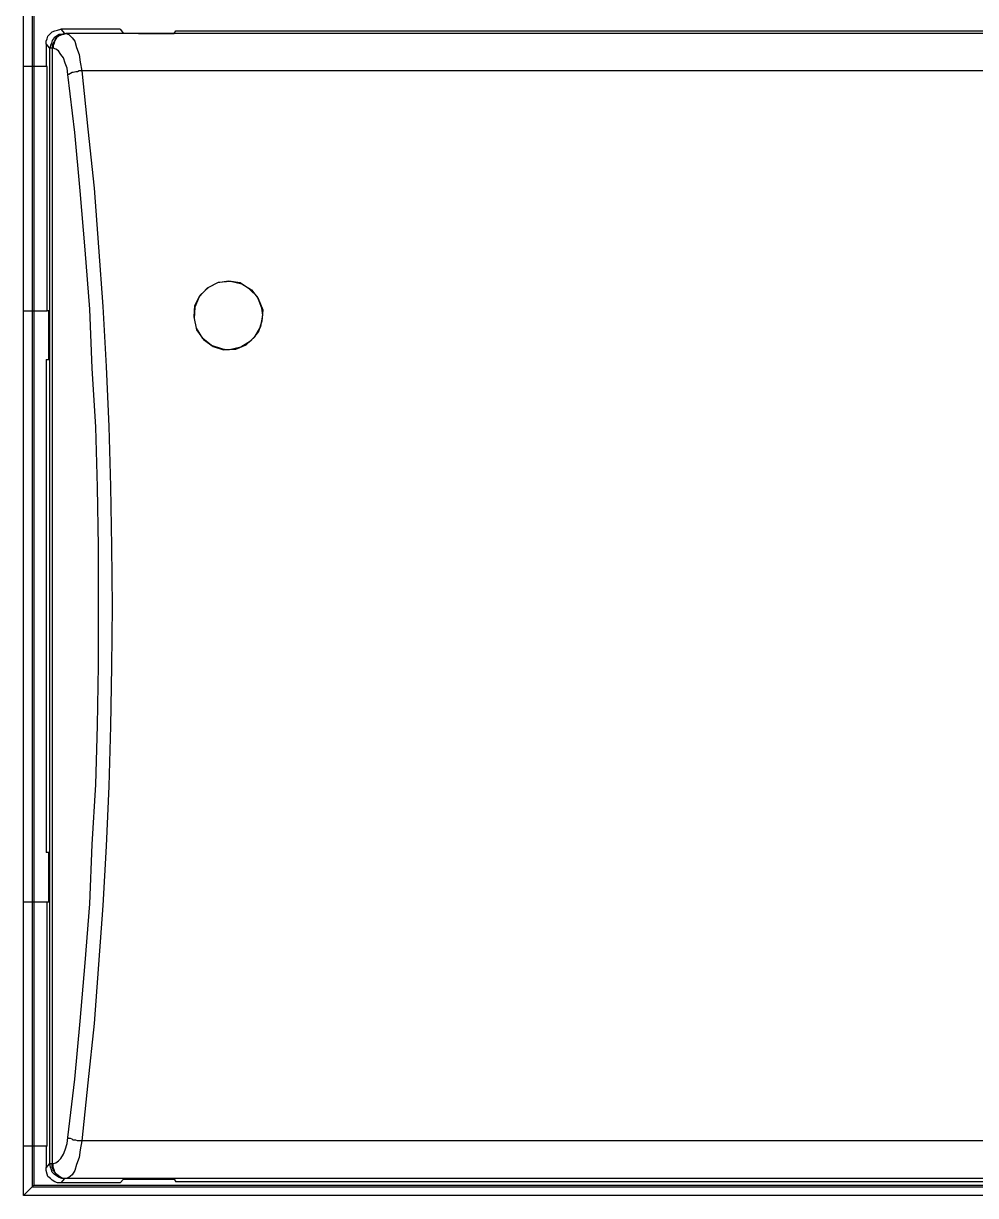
# Model space of a CAD drawing. Header units: centimetres. Extents: x -8.4 to 8.2, y -7.7 to 8.
# Drawn here: x -6.029 to -4.096, y -1.69 to 0.69 of the extents above; entities that cross this region are included whole.
import ezdxf

# ---------------------------------------------------------------- set-up
doc = ezdxf.new("R2010")
doc.units = ezdxf.units.CM
doc.header["$MEASUREMENT"] = 0
doc.layers.add('Layer 1', color=7, linetype='Continuous')

msp = doc.modelspace()

# ---------------------------------------------------------------- linework, layer by layer
at = {"layer": 'Layer 1', "lineweight": 25}
for points in [[(-6.02898, -1.68981), (-6.02898, -1.68981), (-6.02898, 5.45394), (-6.02898, 5.45394)], [(-6.01134, 5.4363), (-6.01134, 5.4363), (-6.01134, -1.67217), (-6.01134, -1.67217)], [(-6.00781, 5.43277), (-6.00781, 5.43277), (-6.00781, -1.66864), (-6.00781, -1.66864)], [(-2.16253, -1.68981), (-2.16253, -1.68981), (-6.02898, -1.68981), (-6.02898, -1.68981)], [(-6.00781, -1.66864), (-6.00781, -1.66864), (-6.01134, -1.67217), (-6.01134, -1.67217)], [(-6.01134, -1.67217), (-6.01134, -1.67217), (-2.1837, -1.67217), (-2.1837, -1.67217)], [(-6.00781, -1.66864), (-6.00781, -1.66864), (-2.18723, -1.66864), (-2.18723, -1.66864)]]:
    msp.add_open_spline(points, degree=3, dxfattribs=at)
at = {"layer": 'Layer 1', "color": 250, "lineweight": 25}
for points, knots in [([(-5.98276, 0.64871), (-5.98276, 0.64871), (-5.98276, 0.654), (-5.98276, 0.654), (-5.98276, 0.654), (-5.98276, 0.654), (-5.981, 0.6593), (-5.981, 0.6593), (-5.981, 0.6593), (-5.981, 0.6593), (-5.97923, 0.66459), (-5.97923, 0.66459), (-5.97923, 0.66459), (-5.97923, 0.66459), (-5.97394, 0.66989), (-5.97394, 0.66989), (-5.97394, 0.66989), (-5.97394, 0.66989), (-5.97041, 0.67342), (-5.97041, 0.67342), (-5.97041, 0.67342), (-5.97041, 0.67342), (-5.96511, 0.67518), (-5.96511, 0.67518), (-5.96511, 0.67518), (-5.96511, 0.67518), (-5.95982, 0.67695), (-5.95982, 0.67695), (-5.95982, 0.67695), (-5.95982, 0.67695), (-5.95275, 0.67871), (-5.95275, 0.67871)], [0, 0, 0, 0, 0.1111111, 0.1111111, 0.1111111, 0.1111111, 0.2222222, 0.2222222, 0.2222222, 0.2222222, 0.3333333, 0.3333333, 0.3333333, 0.3333333, 0.4444444, 0.4444444, 0.4444444, 0.4444444, 0.5555556, 0.5555556, 0.5555556, 0.5555556, 0.6666667, 0.6666667, 0.6666667, 0.6666667, 0.7777778, 0.7777778, 0.7777778, 0.7777778, 1, 1, 1, 1]), ([(-5.94569, 0.66989), (-5.94569, 0.66989), (-5.95099, 0.66812), (-5.95099, 0.66812), (-5.95099, 0.66812), (-5.95099, 0.66812), (-5.95628, 0.66812), (-5.95628, 0.66812), (-5.95628, 0.66812), (-5.95628, 0.66812), (-5.96158, 0.66459), (-5.96158, 0.66459), (-5.96158, 0.66459), (-5.96158, 0.66459), (-5.96688, 0.66106), (-5.96688, 0.66106), (-5.96688, 0.66106), (-5.96688, 0.66106), (-5.97041, 0.65577), (-5.97041, 0.65577), (-5.97041, 0.65577), (-5.97041, 0.65577), (-5.97217, 0.65047), (-5.97217, 0.65047), (-5.97217, 0.65047), (-5.97217, 0.65047), (-5.97394, 0.64517), (-5.97394, 0.64517), (-5.97394, 0.64517), (-5.97394, 0.64517), (-5.9757, 0.63988), (-5.9757, 0.63988)], [0, 0, 0, 0, 0.1111111, 0.1111111, 0.1111111, 0.1111111, 0.2222222, 0.2222222, 0.2222222, 0.2222222, 0.3333333, 0.3333333, 0.3333333, 0.3333333, 0.4444444, 0.4444444, 0.4444444, 0.4444444, 0.5555556, 0.5555556, 0.5555556, 0.5555556, 0.6666667, 0.6666667, 0.6666667, 0.6666667, 0.7777778, 0.7777778, 0.7777778, 0.7777778, 1, 1, 1, 1]), ([(-5.94393, 0.66989), (-5.94393, 0.66989), (-5.94922, 0.66812), (-5.94922, 0.66812), (-5.94922, 0.66812), (-5.94922, 0.66812), (-5.95452, 0.66636), (-5.95452, 0.66636), (-5.95452, 0.66636), (-5.95452, 0.66636), (-5.95805, 0.66459), (-5.95805, 0.66459), (-5.95805, 0.66459), (-5.95805, 0.66459), (-5.96335, 0.66106), (-5.96335, 0.66106), (-5.96335, 0.66106), (-5.96335, 0.66106), (-5.96511, 0.65577), (-5.96511, 0.65577), (-5.96511, 0.65577), (-5.96511, 0.65577), (-5.96864, 0.65047), (-5.96864, 0.65047), (-5.96864, 0.65047), (-5.96864, 0.65047), (-5.97041, 0.64517), (-5.97041, 0.64517), (-5.97041, 0.64517), (-5.97041, 0.64517), (-5.97041, 0.63988), (-5.97041, 0.63988)], [0, 0, 0, 0, 0.1111111, 0.1111111, 0.1111111, 0.1111111, 0.2222222, 0.2222222, 0.2222222, 0.2222222, 0.3333333, 0.3333333, 0.3333333, 0.3333333, 0.4444444, 0.4444444, 0.4444444, 0.4444444, 0.5555556, 0.5555556, 0.5555556, 0.5555556, 0.6666667, 0.6666667, 0.6666667, 0.6666667, 0.7777778, 0.7777778, 0.7777778, 0.7777778, 1, 1, 1, 1]), ([(-5.94216, 0.66989), (-5.94216, 0.66989), (-5.94746, 0.66812), (-5.94746, 0.66812), (-5.94746, 0.66812), (-5.94746, 0.66812), (-5.95275, 0.66636), (-5.95275, 0.66636), (-5.95275, 0.66636), (-5.95275, 0.66636), (-5.95805, 0.66459), (-5.95805, 0.66459), (-5.95805, 0.66459), (-5.95805, 0.66459), (-5.96158, 0.66106), (-5.96158, 0.66106), (-5.96158, 0.66106), (-5.96158, 0.66106), (-5.96511, 0.65577), (-5.96511, 0.65577), (-5.96511, 0.65577), (-5.96511, 0.65577), (-5.96688, 0.65047), (-5.96688, 0.65047), (-5.96688, 0.65047), (-5.96688, 0.65047), (-5.96864, 0.64517), (-5.96864, 0.64517), (-5.96864, 0.64517), (-5.96864, 0.64517), (-5.96864, 0.63988), (-5.96864, 0.63988)], [0, 0, 0, 0, 0.1111111, 0.1111111, 0.1111111, 0.1111111, 0.2222222, 0.2222222, 0.2222222, 0.2222222, 0.3333333, 0.3333333, 0.3333333, 0.3333333, 0.4444444, 0.4444444, 0.4444444, 0.4444444, 0.5555556, 0.5555556, 0.5555556, 0.5555556, 0.6666667, 0.6666667, 0.6666667, 0.6666667, 0.7777778, 0.7777778, 0.7777778, 0.7777778, 1, 1, 1, 1]), ([(-5.94569, 0.66989), (-5.94569, 0.66989), (-5.94569, 0.66989), (-5.94569, 0.66989), (-5.94569, 0.66989), (-5.94569, 0.66989), (-5.94393, 0.66989), (-5.94393, 0.66989)], [0, 0, 0, 0, 0.3333333, 0.3333333, 0.3333333, 0.3333333, 1, 1, 1, 1]), ([(-5.94216, 0.66989), (-5.94216, 0.66989), (-5.93687, 0.66812), (-5.93687, 0.66812), (-5.93687, 0.66812), (-5.93687, 0.66812), (-5.9298, 0.66106), (-5.9298, 0.66106), (-5.9298, 0.66106), (-5.9298, 0.66106), (-5.92451, 0.654), (-5.92451, 0.654), (-5.92451, 0.654), (-5.92451, 0.654), (-5.92098, 0.64165), (-5.92098, 0.64165), (-5.92098, 0.64165), (-5.92098, 0.64165), (-5.91568, 0.62752), (-5.91568, 0.62752), (-5.91568, 0.62752), (-5.91568, 0.62752), (-5.91392, 0.61163), (-5.91392, 0.61163), (-5.91392, 0.61163), (-5.91392, 0.61163), (-5.91039, 0.59399), (-5.91039, 0.59399)], [0, 0, 0, 0, 0.125, 0.125, 0.125, 0.125, 0.25, 0.25, 0.25, 0.25, 0.375, 0.375, 0.375, 0.375, 0.5, 0.5, 0.5, 0.5, 0.625, 0.625, 0.625, 0.625, 0.75, 0.75, 0.75, 0.75, 1, 1, 1, 1]), ([(-5.79565, 0.66989), (-5.79565, 0.66989), (-5.80271, 0.66989), (-5.80271, 0.66989), (-5.80271, 0.66989), (-5.80271, 0.66989), (-5.80801, 0.66989), (-5.80801, 0.66989), (-5.80801, 0.66989), (-5.80801, 0.66989), (-5.8133, 0.66989), (-5.8133, 0.66989), (-5.8133, 0.66989), (-5.8133, 0.66989), (-5.81683, 0.66989), (-5.81683, 0.66989), (-5.81683, 0.66989), (-5.81683, 0.66989), (-5.82036, 0.66989), (-5.82036, 0.66989), (-5.82036, 0.66989), (-5.82036, 0.66989), (-5.82389, 0.66989), (-5.82389, 0.66989), (-5.82389, 0.66989), (-5.82389, 0.66989), (-5.82566, 0.66989), (-5.82566, 0.66989)], [0, 0, 0, 0, 0.125, 0.125, 0.125, 0.125, 0.25, 0.25, 0.25, 0.25, 0.375, 0.375, 0.375, 0.375, 0.5, 0.5, 0.5, 0.5, 0.625, 0.625, 0.625, 0.625, 0.75, 0.75, 0.75, 0.75, 1, 1, 1, 1]), ([(-5.97041, 0.63988), (-5.97041, 0.63988), (-5.97217, 0.63988), (-5.97217, 0.63988), (-5.97217, 0.63988), (-5.97217, 0.63988), (-5.97394, 0.63988), (-5.97394, 0.63988), (-5.97394, 0.63988), (-5.97394, 0.63988), (-5.9757, 0.63988), (-5.9757, 0.63988)], [0, 0, 0, 0, 0.25, 0.25, 0.25, 0.25, 0.5, 0.5, 0.5, 0.5, 1, 1, 1, 1]), ([(-5.93863, 0.58692), (-5.93863, 0.58692), (-5.9404, 0.59928), (-5.9404, 0.59928), (-5.9404, 0.59928), (-5.9404, 0.59928), (-5.94393, 0.60987), (-5.94393, 0.60987), (-5.94393, 0.60987), (-5.94393, 0.60987), (-5.94746, 0.62046), (-5.94746, 0.62046), (-5.94746, 0.62046), (-5.94746, 0.62046), (-5.95275, 0.62752), (-5.95275, 0.62752), (-5.95275, 0.62752), (-5.95275, 0.62752), (-5.95805, 0.63458), (-5.95805, 0.63458), (-5.95805, 0.63458), (-5.95805, 0.63458), (-5.96335, 0.63811), (-5.96335, 0.63811), (-5.96335, 0.63811), (-5.96335, 0.63811), (-5.96864, 0.63988), (-5.96864, 0.63988)], [0, 0, 0, 0, 0.125, 0.125, 0.125, 0.125, 0.25, 0.25, 0.25, 0.25, 0.375, 0.375, 0.375, 0.375, 0.5, 0.5, 0.5, 0.5, 0.625, 0.625, 0.625, 0.625, 0.75, 0.75, 0.75, 0.75, 1, 1, 1, 1]), ([(-5.91039, 0.59399), (-5.91039, 0.59399), (-5.91568, 0.59399), (-5.91568, 0.59399), (-5.91568, 0.59399), (-5.91568, 0.59399), (-5.91922, 0.59222), (-5.91922, 0.59222), (-5.91922, 0.59222), (-5.91922, 0.59222), (-5.92274, 0.59222), (-5.92274, 0.59222), (-5.92274, 0.59222), (-5.92274, 0.59222), (-5.92804, 0.59045), (-5.92804, 0.59045), (-5.92804, 0.59045), (-5.92804, 0.59045), (-5.9298, 0.59045), (-5.9298, 0.59045), (-5.9298, 0.59045), (-5.9298, 0.59045), (-5.93334, 0.58869), (-5.93334, 0.58869), (-5.93334, 0.58869), (-5.93334, 0.58869), (-5.93687, 0.58692), (-5.93687, 0.58692), (-5.93687, 0.58692), (-5.93687, 0.58692), (-5.93863, 0.58692), (-5.93863, 0.58692)], [0, 0, 0, 0, 0.1111111, 0.1111111, 0.1111111, 0.1111111, 0.2222222, 0.2222222, 0.2222222, 0.2222222, 0.3333333, 0.3333333, 0.3333333, 0.3333333, 0.4444444, 0.4444444, 0.4444444, 0.4444444, 0.5555556, 0.5555556, 0.5555556, 0.5555556, 0.6666667, 0.6666667, 0.6666667, 0.6666667, 0.7777778, 0.7777778, 0.7777778, 0.7777778, 1, 1, 1, 1]), ([(-5.93863, -1.57195), (-5.93863, -1.57195), (-5.92451, -1.45368), (-5.92451, -1.45368), (-5.92451, -1.45368), (-5.92451, -1.45368), (-5.91392, -1.33541), (-5.91392, -1.33541), (-5.91392, -1.33541), (-5.91392, -1.33541), (-5.90333, -1.21713), (-5.90333, -1.21713), (-5.90333, -1.21713), (-5.90333, -1.21713), (-5.8945, -1.0971), (-5.8945, -1.0971), (-5.8945, -1.0971), (-5.8945, -1.0971), (-5.8892, -0.97707), (-5.8892, -0.97707), (-5.8892, -0.97707), (-5.8892, -0.97707), (-5.88214, -0.85526), (-5.88214, -0.85526), (-5.88214, -0.85526), (-5.88214, -0.85526), (-5.87862, -0.73523), (-5.87862, -0.73523), (-5.87862, -0.73523), (-5.87862, -0.73523), (-5.87685, -0.61343), (-5.87685, -0.61343), (-5.87685, -0.61343), (-5.87685, -0.61343), (-5.87685, -0.4934), (-5.87685, -0.4934), (-5.87685, -0.4934), (-5.87685, -0.4934), (-5.87685, -0.37159), (-5.87685, -0.37159), (-5.87685, -0.37159), (-5.87685, -0.37159), (-5.87862, -0.25156), (-5.87862, -0.25156), (-5.87862, -0.25156), (-5.87862, -0.25156), (-5.88214, -0.12976), (-5.88214, -0.12976), (-5.88214, -0.12976), (-5.88214, -0.12976), (-5.8892, -0.00972), (-5.8892, -0.00972), (-5.8892, -0.00972), (-5.8892, -0.00972), (-5.8945, 0.11031), (-5.8945, 0.11031), (-5.8945, 0.11031), (-5.8945, 0.11031), (-5.90333, 0.23035), (-5.90333, 0.23035), (-5.90333, 0.23035), (-5.90333, 0.23035), (-5.91392, 0.35038), (-5.91392, 0.35038), (-5.91392, 0.35038), (-5.91392, 0.35038), (-5.92451, 0.46865), (-5.92451, 0.46865), (-5.92451, 0.46865), (-5.92451, 0.46865), (-5.93863, 0.58692), (-5.93863, 0.58692)], [0, 0, 0, 0, 0.0526316, 0.0526316, 0.0526316, 0.0526316, 0.1052632, 0.1052632, 0.1052632, 0.1052632, 0.1578947, 0.1578947, 0.1578947, 0.1578947, 0.2105263, 0.2105263, 0.2105263, 0.2105263, 0.2631579, 0.2631579, 0.2631579, 0.2631579, 0.3157895, 0.3157895, 0.3157895, 0.3157895, 0.3684211, 0.3684211, 0.3684211, 0.3684211, 0.4210526, 0.4210526, 0.4210526, 0.4210526, 0.4736842, 0.4736842, 0.4736842, 0.4736842, 0.5263158, 0.5263158, 0.5263158, 0.5263158, 0.5789474, 0.5789474, 0.5789474, 0.5789474, 0.6315789, 0.6315789, 0.6315789, 0.6315789, 0.6842105, 0.6842105, 0.6842105, 0.6842105, 0.7368421, 0.7368421, 0.7368421, 0.7368421, 0.7894737, 0.7894737, 0.7894737, 0.7894737, 0.8421053, 0.8421053, 0.8421053, 0.8421053, 0.8947368, 0.8947368, 0.8947368, 0.8947368, 1, 1, 1, 1]), ([(-5.91039, 0.59399), (-5.91039, 0.59399), (-5.89803, 0.47571), (-5.89803, 0.47571), (-5.89803, 0.47571), (-5.89803, 0.47571), (-5.88568, 0.35568), (-5.88568, 0.35568), (-5.88568, 0.35568), (-5.88568, 0.35568), (-5.87685, 0.23565), (-5.87685, 0.23565), (-5.87685, 0.23565), (-5.87685, 0.23565), (-5.86802, 0.11561), (-5.86802, 0.11561), (-5.86802, 0.11561), (-5.86802, 0.11561), (-5.86096, -0.00619), (-5.86096, -0.00619), (-5.86096, -0.00619), (-5.86096, -0.00619), (-5.85567, -0.12799), (-5.85567, -0.12799), (-5.85567, -0.12799), (-5.85567, -0.12799), (-5.85214, -0.24979), (-5.85214, -0.24979), (-5.85214, -0.24979), (-5.85214, -0.24979), (-5.85037, -0.37159), (-5.85037, -0.37159), (-5.85037, -0.37159), (-5.85037, -0.37159), (-5.84861, -0.4934), (-5.84861, -0.4934), (-5.84861, -0.4934), (-5.84861, -0.4934), (-5.85037, -0.61519), (-5.85037, -0.61519), (-5.85037, -0.61519), (-5.85037, -0.61519), (-5.85214, -0.73699), (-5.85214, -0.73699), (-5.85214, -0.73699), (-5.85214, -0.73699), (-5.85567, -0.8588), (-5.85567, -0.8588), (-5.85567, -0.8588), (-5.85567, -0.8588), (-5.86096, -0.98059), (-5.86096, -0.98059), (-5.86096, -0.98059), (-5.86096, -0.98059), (-5.86802, -1.10063), (-5.86802, -1.10063), (-5.86802, -1.10063), (-5.86802, -1.10063), (-5.87685, -1.22067), (-5.87685, -1.22067), (-5.87685, -1.22067), (-5.87685, -1.22067), (-5.88568, -1.3407), (-5.88568, -1.3407), (-5.88568, -1.3407), (-5.88568, -1.3407), (-5.89803, -1.46074), (-5.89803, -1.46074), (-5.89803, -1.46074), (-5.89803, -1.46074), (-5.91039, -1.57901), (-5.91039, -1.57901)], [0, 0, 0, 0, 0.0526316, 0.0526316, 0.0526316, 0.0526316, 0.1052632, 0.1052632, 0.1052632, 0.1052632, 0.1578947, 0.1578947, 0.1578947, 0.1578947, 0.2105263, 0.2105263, 0.2105263, 0.2105263, 0.2631579, 0.2631579, 0.2631579, 0.2631579, 0.3157895, 0.3157895, 0.3157895, 0.3157895, 0.3684211, 0.3684211, 0.3684211, 0.3684211, 0.4210526, 0.4210526, 0.4210526, 0.4210526, 0.4736842, 0.4736842, 0.4736842, 0.4736842, 0.5263158, 0.5263158, 0.5263158, 0.5263158, 0.5789474, 0.5789474, 0.5789474, 0.5789474, 0.6315789, 0.6315789, 0.6315789, 0.6315789, 0.6842105, 0.6842105, 0.6842105, 0.6842105, 0.7368421, 0.7368421, 0.7368421, 0.7368421, 0.7894737, 0.7894737, 0.7894737, 0.7894737, 0.8421053, 0.8421053, 0.8421053, 0.8421053, 0.8947368, 0.8947368, 0.8947368, 0.8947368, 1, 1, 1, 1]), ([(-5.6103, 0.02735), (-5.6103, 0.02735), (-5.58735, 0.03264), (-5.58735, 0.03264), (-5.58735, 0.03264), (-5.58735, 0.03264), (-5.56794, 0.045), (-5.56794, 0.045), (-5.56794, 0.045), (-5.56794, 0.045), (-5.55205, 0.06265), (-5.55205, 0.06265), (-5.55205, 0.06265), (-5.55205, 0.06265), (-5.54499, 0.0856), (-5.54499, 0.0856), (-5.54499, 0.0856), (-5.54499, 0.0856), (-5.54322, 0.10855), (-5.54322, 0.10855), (-5.54322, 0.10855), (-5.54322, 0.10855), (-5.55205, 0.1315), (-5.55205, 0.1315), (-5.55205, 0.1315), (-5.55205, 0.1315), (-5.56617, 0.14915), (-5.56617, 0.14915), (-5.56617, 0.14915), (-5.56617, 0.14915), (-5.58559, 0.1615), (-5.58559, 0.1615), (-5.58559, 0.1615), (-5.58559, 0.1615), (-5.60854, 0.1668), (-5.60854, 0.1668), (-5.60854, 0.1668), (-5.60854, 0.1668), (-5.63325, 0.16504), (-5.63325, 0.16504), (-5.63325, 0.16504), (-5.63325, 0.16504), (-5.65267, 0.15444), (-5.65267, 0.15444), (-5.65267, 0.15444), (-5.65267, 0.15444), (-5.67032, 0.13856), (-5.67032, 0.13856), (-5.67032, 0.13856), (-5.67032, 0.13856), (-5.68091, 0.11738), (-5.68091, 0.11738), (-5.68091, 0.11738), (-5.68091, 0.11738), (-5.68267, 0.09442), (-5.68267, 0.09442), (-5.68267, 0.09442), (-5.68267, 0.09442), (-5.67738, 0.07148), (-5.67738, 0.07148), (-5.67738, 0.07148), (-5.67738, 0.07148), (-5.66502, 0.0503), (-5.66502, 0.0503), (-5.66502, 0.0503), (-5.66502, 0.0503), (-5.64737, 0.03617), (-5.64737, 0.03617), (-5.64737, 0.03617), (-5.64737, 0.03617), (-5.62442, 0.02911), (-5.62442, 0.02911), (-5.62442, 0.02911), (-5.62442, 0.02911), (-5.61736, 0.02735), (-5.61736, 0.02735), (-5.61736, 0.02735), (-5.61736, 0.02735), (-5.6103, 0.02735), (-5.6103, 0.02735)], [0, 0, 0, 0, 0.047619, 0.047619, 0.047619, 0.047619, 0.0952381, 0.0952381, 0.0952381, 0.0952381, 0.1428571, 0.1428571, 0.1428571, 0.1428571, 0.1904762, 0.1904762, 0.1904762, 0.1904762, 0.2380952, 0.2380952, 0.2380952, 0.2380952, 0.2857143, 0.2857143, 0.2857143, 0.2857143, 0.3333333, 0.3333333, 0.3333333, 0.3333333, 0.3809524, 0.3809524, 0.3809524, 0.3809524, 0.4285714, 0.4285714, 0.4285714, 0.4285714, 0.4761905, 0.4761905, 0.4761905, 0.4761905, 0.5238095, 0.5238095, 0.5238095, 0.5238095, 0.5714286, 0.5714286, 0.5714286, 0.5714286, 0.6190476, 0.6190476, 0.6190476, 0.6190476, 0.6666667, 0.6666667, 0.6666667, 0.6666667, 0.7142857, 0.7142857, 0.7142857, 0.7142857, 0.7619048, 0.7619048, 0.7619048, 0.7619048, 0.8095238, 0.8095238, 0.8095238, 0.8095238, 0.8571429, 0.8571429, 0.8571429, 0.8571429, 0.9047619, 0.9047619, 0.9047619, 0.9047619, 1, 1, 1, 1]), ([(-5.54322, 0.09796), (-5.54322, 0.09796), (-5.54676, 0.07501), (-5.54676, 0.07501), (-5.54676, 0.07501), (-5.54676, 0.07501), (-5.55911, 0.05383), (-5.55911, 0.05383), (-5.55911, 0.05383), (-5.55911, 0.05383), (-5.57676, 0.03794), (-5.57676, 0.03794), (-5.57676, 0.03794), (-5.57676, 0.03794), (-5.59794, 0.02911), (-5.59794, 0.02911), (-5.59794, 0.02911), (-5.59794, 0.02911), (-5.62266, 0.02735), (-5.62266, 0.02735), (-5.62266, 0.02735), (-5.62266, 0.02735), (-5.64384, 0.03441), (-5.64384, 0.03441), (-5.64384, 0.03441), (-5.64384, 0.03441), (-5.66326, 0.04853), (-5.66326, 0.04853), (-5.66326, 0.04853), (-5.66326, 0.04853), (-5.67738, 0.06795), (-5.67738, 0.06795), (-5.67738, 0.06795), (-5.67738, 0.06795), (-5.68267, 0.0909), (-5.68267, 0.0909), (-5.68267, 0.0909), (-5.68267, 0.0909), (-5.68091, 0.11384), (-5.68091, 0.11384), (-5.68091, 0.11384), (-5.68091, 0.11384), (-5.67208, 0.13502), (-5.67208, 0.13502), (-5.67208, 0.13502), (-5.67208, 0.13502), (-5.6562, 0.15268), (-5.6562, 0.15268), (-5.6562, 0.15268), (-5.6562, 0.15268), (-5.63501, 0.16327), (-5.63501, 0.16327), (-5.63501, 0.16327), (-5.63501, 0.16327), (-5.61206, 0.1668), (-5.61206, 0.1668), (-5.61206, 0.1668), (-5.61206, 0.1668), (-5.58912, 0.16327), (-5.58912, 0.16327), (-5.58912, 0.16327), (-5.58912, 0.16327), (-5.5697, 0.15091), (-5.5697, 0.15091), (-5.5697, 0.15091), (-5.5697, 0.15091), (-5.55382, 0.13502), (-5.55382, 0.13502), (-5.55382, 0.13502), (-5.55382, 0.13502), (-5.54499, 0.11208), (-5.54499, 0.11208), (-5.54499, 0.11208), (-5.54499, 0.11208), (-5.54322, 0.09796), (-5.54322, 0.09796)], [0, 0, 0, 0, 0.05, 0.05, 0.05, 0.05, 0.1, 0.1, 0.1, 0.1, 0.15, 0.15, 0.15, 0.15, 0.2, 0.2, 0.2, 0.2, 0.25, 0.25, 0.25, 0.25, 0.3, 0.3, 0.3, 0.3, 0.35, 0.35, 0.35, 0.35, 0.4, 0.4, 0.4, 0.4, 0.45, 0.45, 0.45, 0.45, 0.5, 0.5, 0.5, 0.5, 0.55, 0.55, 0.55, 0.55, 0.6, 0.6, 0.6, 0.6, 0.65, 0.65, 0.65, 0.65, 0.7, 0.7, 0.7, 0.7, 0.75, 0.75, 0.75, 0.75, 0.8, 0.8, 0.8, 0.8, 0.85, 0.85, 0.85, 0.85, 0.9, 0.9, 0.9, 0.9, 1, 1, 1, 1]), ([(-5.96864, -1.6249), (-5.96864, -1.6249), (-5.96335, -1.62313), (-5.96335, -1.62313), (-5.96335, -1.62313), (-5.96335, -1.62313), (-5.95805, -1.61961), (-5.95805, -1.61961), (-5.95805, -1.61961), (-5.95805, -1.61961), (-5.95275, -1.61431), (-5.95275, -1.61431), (-5.95275, -1.61431), (-5.95275, -1.61431), (-5.94746, -1.60549), (-5.94746, -1.60549), (-5.94746, -1.60549), (-5.94746, -1.60549), (-5.94393, -1.59666), (-5.94393, -1.59666), (-5.94393, -1.59666), (-5.94393, -1.59666), (-5.9404, -1.5843), (-5.9404, -1.5843), (-5.9404, -1.5843), (-5.9404, -1.5843), (-5.93863, -1.57195), (-5.93863, -1.57195)], [0, 0, 0, 0, 0.125, 0.125, 0.125, 0.125, 0.25, 0.25, 0.25, 0.25, 0.375, 0.375, 0.375, 0.375, 0.5, 0.5, 0.5, 0.5, 0.625, 0.625, 0.625, 0.625, 0.75, 0.75, 0.75, 0.75, 1, 1, 1, 1]), ([(-5.91039, -1.57901), (-5.91039, -1.57901), (-5.91392, -1.59666), (-5.91392, -1.59666), (-5.91392, -1.59666), (-5.91392, -1.59666), (-5.91568, -1.61255), (-5.91568, -1.61255), (-5.91568, -1.61255), (-5.91568, -1.61255), (-5.92098, -1.62667), (-5.92098, -1.62667), (-5.92098, -1.62667), (-5.92098, -1.62667), (-5.92451, -1.63902), (-5.92451, -1.63902), (-5.92451, -1.63902), (-5.92451, -1.63902), (-5.9298, -1.64785), (-5.9298, -1.64785), (-5.9298, -1.64785), (-5.9298, -1.64785), (-5.93687, -1.65315), (-5.93687, -1.65315), (-5.93687, -1.65315), (-5.93687, -1.65315), (-5.94216, -1.65491), (-5.94216, -1.65491)], [0, 0, 0, 0, 0.125, 0.125, 0.125, 0.125, 0.25, 0.25, 0.25, 0.25, 0.375, 0.375, 0.375, 0.375, 0.5, 0.5, 0.5, 0.5, 0.625, 0.625, 0.625, 0.625, 0.75, 0.75, 0.75, 0.75, 1, 1, 1, 1]), ([(-5.91039, -1.57901), (-5.91039, -1.57901), (-5.91568, -1.57901), (-5.91568, -1.57901), (-5.91568, -1.57901), (-5.91568, -1.57901), (-5.91922, -1.57901), (-5.91922, -1.57901), (-5.91922, -1.57901), (-5.91922, -1.57901), (-5.92274, -1.57724), (-5.92274, -1.57724), (-5.92274, -1.57724), (-5.92274, -1.57724), (-5.92804, -1.57724), (-5.92804, -1.57724), (-5.92804, -1.57724), (-5.92804, -1.57724), (-5.9298, -1.57547), (-5.9298, -1.57547), (-5.9298, -1.57547), (-5.9298, -1.57547), (-5.93334, -1.57371), (-5.93334, -1.57371), (-5.93334, -1.57371), (-5.93334, -1.57371), (-5.93687, -1.57371), (-5.93687, -1.57371), (-5.93687, -1.57371), (-5.93687, -1.57371), (-5.93863, -1.57195), (-5.93863, -1.57195)], [0, 0, 0, 0, 0.1111111, 0.1111111, 0.1111111, 0.1111111, 0.2222222, 0.2222222, 0.2222222, 0.2222222, 0.3333333, 0.3333333, 0.3333333, 0.3333333, 0.4444444, 0.4444444, 0.4444444, 0.4444444, 0.5555556, 0.5555556, 0.5555556, 0.5555556, 0.6666667, 0.6666667, 0.6666667, 0.6666667, 0.7777778, 0.7777778, 0.7777778, 0.7777778, 1, 1, 1, 1]), ([(-5.95275, -1.66373), (-5.95275, -1.66373), (-5.95982, -1.66373), (-5.95982, -1.66373), (-5.95982, -1.66373), (-5.95982, -1.66373), (-5.96511, -1.66197), (-5.96511, -1.66197), (-5.96511, -1.66197), (-5.96511, -1.66197), (-5.97041, -1.65844), (-5.97041, -1.65844), (-5.97041, -1.65844), (-5.97041, -1.65844), (-5.97394, -1.65491), (-5.97394, -1.65491), (-5.97394, -1.65491), (-5.97394, -1.65491), (-5.97923, -1.65138), (-5.97923, -1.65138), (-5.97923, -1.65138), (-5.97923, -1.65138), (-5.981, -1.64608), (-5.981, -1.64608), (-5.981, -1.64608), (-5.981, -1.64608), (-5.98276, -1.63902), (-5.98276, -1.63902), (-5.98276, -1.63902), (-5.98276, -1.63902), (-5.98276, -1.63373), (-5.98276, -1.63373)], [0, 0, 0, 0, 0.1111111, 0.1111111, 0.1111111, 0.1111111, 0.2222222, 0.2222222, 0.2222222, 0.2222222, 0.3333333, 0.3333333, 0.3333333, 0.3333333, 0.4444444, 0.4444444, 0.4444444, 0.4444444, 0.5555556, 0.5555556, 0.5555556, 0.5555556, 0.6666667, 0.6666667, 0.6666667, 0.6666667, 0.7777778, 0.7777778, 0.7777778, 0.7777778, 1, 1, 1, 1]), ([(-5.94569, -1.65491), (-5.94569, -1.65491), (-5.95099, -1.65491), (-5.95099, -1.65491), (-5.95099, -1.65491), (-5.95099, -1.65491), (-5.95628, -1.65315), (-5.95628, -1.65315), (-5.95628, -1.65315), (-5.95628, -1.65315), (-5.96158, -1.64961), (-5.96158, -1.64961), (-5.96158, -1.64961), (-5.96158, -1.64961), (-5.96688, -1.64608), (-5.96688, -1.64608), (-5.96688, -1.64608), (-5.96688, -1.64608), (-5.97041, -1.64255), (-5.97041, -1.64255), (-5.97041, -1.64255), (-5.97041, -1.64255), (-5.97217, -1.63726), (-5.97217, -1.63726), (-5.97217, -1.63726), (-5.97217, -1.63726), (-5.97394, -1.63196), (-5.97394, -1.63196), (-5.97394, -1.63196), (-5.97394, -1.63196), (-5.9757, -1.6249), (-5.9757, -1.6249)], [0, 0, 0, 0, 0.1111111, 0.1111111, 0.1111111, 0.1111111, 0.2222222, 0.2222222, 0.2222222, 0.2222222, 0.3333333, 0.3333333, 0.3333333, 0.3333333, 0.4444444, 0.4444444, 0.4444444, 0.4444444, 0.5555556, 0.5555556, 0.5555556, 0.5555556, 0.6666667, 0.6666667, 0.6666667, 0.6666667, 0.7777778, 0.7777778, 0.7777778, 0.7777778, 1, 1, 1, 1]), ([(-5.9757, -1.6249), (-5.9757, -1.6249), (-5.97394, -1.6249), (-5.97394, -1.6249), (-5.97394, -1.6249), (-5.97394, -1.6249), (-5.97217, -1.6249), (-5.97217, -1.6249), (-5.97217, -1.6249), (-5.97217, -1.6249), (-5.97041, -1.6249), (-5.97041, -1.6249)], [0, 0, 0, 0, 0.25, 0.25, 0.25, 0.25, 0.5, 0.5, 0.5, 0.5, 1, 1, 1, 1]), ([(-5.94393, -1.65491), (-5.94393, -1.65491), (-5.94922, -1.65491), (-5.94922, -1.65491), (-5.94922, -1.65491), (-5.94922, -1.65491), (-5.95452, -1.65315), (-5.95452, -1.65315), (-5.95452, -1.65315), (-5.95452, -1.65315), (-5.95805, -1.64961), (-5.95805, -1.64961), (-5.95805, -1.64961), (-5.95805, -1.64961), (-5.96335, -1.64608), (-5.96335, -1.64608), (-5.96335, -1.64608), (-5.96335, -1.64608), (-5.96511, -1.64255), (-5.96511, -1.64255), (-5.96511, -1.64255), (-5.96511, -1.64255), (-5.96864, -1.63726), (-5.96864, -1.63726), (-5.96864, -1.63726), (-5.96864, -1.63726), (-5.97041, -1.63196), (-5.97041, -1.63196), (-5.97041, -1.63196), (-5.97041, -1.63196), (-5.97041, -1.6249), (-5.97041, -1.6249)], [0, 0, 0, 0, 0.1111111, 0.1111111, 0.1111111, 0.1111111, 0.2222222, 0.2222222, 0.2222222, 0.2222222, 0.3333333, 0.3333333, 0.3333333, 0.3333333, 0.4444444, 0.4444444, 0.4444444, 0.4444444, 0.5555556, 0.5555556, 0.5555556, 0.5555556, 0.6666667, 0.6666667, 0.6666667, 0.6666667, 0.7777778, 0.7777778, 0.7777778, 0.7777778, 1, 1, 1, 1]), ([(-5.94216, -1.65491), (-5.94216, -1.65491), (-5.94746, -1.65491), (-5.94746, -1.65491), (-5.94746, -1.65491), (-5.94746, -1.65491), (-5.95275, -1.65315), (-5.95275, -1.65315), (-5.95275, -1.65315), (-5.95275, -1.65315), (-5.95805, -1.64961), (-5.95805, -1.64961), (-5.95805, -1.64961), (-5.95805, -1.64961), (-5.96158, -1.64608), (-5.96158, -1.64608), (-5.96158, -1.64608), (-5.96158, -1.64608), (-5.96511, -1.64255), (-5.96511, -1.64255), (-5.96511, -1.64255), (-5.96511, -1.64255), (-5.96688, -1.63726), (-5.96688, -1.63726), (-5.96688, -1.63726), (-5.96688, -1.63726), (-5.96864, -1.63196), (-5.96864, -1.63196), (-5.96864, -1.63196), (-5.96864, -1.63196), (-5.96864, -1.6249), (-5.96864, -1.6249)], [0, 0, 0, 0, 0.1111111, 0.1111111, 0.1111111, 0.1111111, 0.2222222, 0.2222222, 0.2222222, 0.2222222, 0.3333333, 0.3333333, 0.3333333, 0.3333333, 0.4444444, 0.4444444, 0.4444444, 0.4444444, 0.5555556, 0.5555556, 0.5555556, 0.5555556, 0.6666667, 0.6666667, 0.6666667, 0.6666667, 0.7777778, 0.7777778, 0.7777778, 0.7777778, 1, 1, 1, 1]), ([(-5.94393, -1.65491), (-5.94393, -1.65491), (-5.94393, -1.65491), (-5.94393, -1.65491), (-5.94393, -1.65491), (-5.94393, -1.65491), (-5.94569, -1.65491), (-5.94569, -1.65491)], [0, 0, 0, 0, 0.3333333, 0.3333333, 0.3333333, 0.3333333, 1, 1, 1, 1]), ([(-5.82566, -1.65667), (-5.82566, -1.65667), (-5.82566, -1.65667), (-5.82566, -1.65667), (-5.82566, -1.65667), (-5.82566, -1.65667), (-5.82389, -1.65667), (-5.82389, -1.65667), (-5.82389, -1.65667), (-5.82389, -1.65667), (-5.82036, -1.65667), (-5.82036, -1.65667), (-5.82036, -1.65667), (-5.82036, -1.65667), (-5.81683, -1.65667), (-5.81683, -1.65667), (-5.81683, -1.65667), (-5.81683, -1.65667), (-5.8133, -1.65667), (-5.8133, -1.65667), (-5.8133, -1.65667), (-5.8133, -1.65667), (-5.80801, -1.65667), (-5.80801, -1.65667), (-5.80801, -1.65667), (-5.80801, -1.65667), (-5.80271, -1.65667), (-5.80271, -1.65667), (-5.80271, -1.65667), (-5.80271, -1.65667), (-5.79565, -1.65667), (-5.79565, -1.65667)], [0, 0, 0, 0, 0.1111111, 0.1111111, 0.1111111, 0.1111111, 0.2222222, 0.2222222, 0.2222222, 0.2222222, 0.3333333, 0.3333333, 0.3333333, 0.3333333, 0.4444444, 0.4444444, 0.4444444, 0.4444444, 0.5555556, 0.5555556, 0.5555556, 0.5555556, 0.6666667, 0.6666667, 0.6666667, 0.6666667, 0.7777778, 0.7777778, 0.7777778, 0.7777778, 1, 1, 1, 1])]:
    msp.add_open_spline(points, degree=3, knots=knots, dxfattribs=at)
for points in [[(-5.95275, 0.67871), (-5.95275, 0.67871), (-5.94569, 0.66989), (-5.94569, 0.66989)], [(-5.83272, 0.67871), (-5.83272, 0.67871), (-5.95275, 0.67871), (-5.95275, 0.67871)], [(-5.94393, 0.66989), (-5.94393, 0.66989), (-5.94216, 0.66989), (-5.94216, 0.66989)], [(-2.24226, 0.66989), (-2.24226, 0.66989), (-5.94216, 0.66989), (-5.94216, 0.66989)], [(-5.83272, 0.67871), (-5.83272, 0.67871), (-5.82566, 0.66989), (-5.82566, 0.66989)], [(-5.79565, 0.66989), (-5.79565, 0.66989), (-5.72327, 0.66989), (-5.72327, 0.66989)], [(-5.72327, 0.66989), (-5.72327, 0.66989), (-5.71975, 0.67518), (-5.71975, 0.67518)], [(-5.71975, 0.67518), (-5.71975, 0.67518), (-2.46467, 0.67518), (-2.46467, 0.67518)], [(-5.9757, 0.63988), (-5.9757, 0.63988), (-5.98276, 0.64871), (-5.98276, 0.64871)], [(-5.98276, 0.64871), (-5.98276, 0.64871), (-5.98276, 0.60281), (-5.98276, 0.60281)], [(-5.9757, -1.6249), (-5.9757, -1.6249), (-5.9757, 0.63988), (-5.9757, 0.63988)], [(-5.96864, 0.63988), (-5.96864, 0.63988), (-5.97041, 0.63988), (-5.97041, 0.63988)], [(-5.97041, 0.63988), (-5.97041, 0.63988), (-5.97041, -1.6249), (-5.97041, -1.6249)], [(-5.981, 0.60281), (-5.981, 0.60281), (-6.02897, 0.60281), (-6.02897, 0.60281)], [(-5.981, 0.10678), (-5.981, 0.10678), (-5.981, 0.60281), (-5.981, 0.60281)], [(-2.27403, 0.59399), (-2.27403, 0.59399), (-5.91039, 0.59399), (-5.91039, 0.59399)], [(-6.02897, 0.10678), (-6.02897, 0.10678), (-5.981, 0.10678), (-5.981, 0.10678)], [(-5.97747, 0.10678), (-5.97747, 0.10678), (-5.981, 0.10678), (-5.981, 0.10678)], [(-5.97747, 0.00793), (-5.97747, 0.00793), (-5.97747, 0.10678), (-5.97747, 0.10678)], [(-5.98276, 0.00793), (-5.98276, 0.00793), (-5.98276, -0.99295), (-5.98276, -0.99295)], [(-5.98276, 0.00793), (-5.98276, 0.00793), (-5.97747, 0.00793), (-5.97747, 0.00793)], [(-5.97747, -0.99295), (-5.97747, -0.99295), (-5.98276, -0.99295), (-5.98276, -0.99295)], [(-5.97747, -1.09357), (-5.97747, -1.09357), (-5.97747, -0.99295), (-5.97747, -0.99295)], [(-6.02897, -1.09357), (-6.02897, -1.09357), (-5.981, -1.09357), (-5.981, -1.09357)], [(-5.981, -1.5896), (-5.981, -1.5896), (-5.981, -1.09357), (-5.981, -1.09357)], [(-5.981, -1.09357), (-5.981, -1.09357), (-5.97747, -1.09357), (-5.97747, -1.09357)], [(-5.981, -1.5896), (-5.981, -1.5896), (-6.02897, -1.5896), (-6.02897, -1.5896)], [(-5.98276, -1.5896), (-5.98276, -1.5896), (-5.98276, -1.63373), (-5.98276, -1.63373)], [(-2.27403, -1.57901), (-2.27403, -1.57901), (-5.91039, -1.57901), (-5.91039, -1.57901)], [(-5.98276, -1.63373), (-5.98276, -1.63373), (-5.9757, -1.6249), (-5.9757, -1.6249)], [(-5.97041, -1.6249), (-5.97041, -1.6249), (-5.96864, -1.6249), (-5.96864, -1.6249)], [(-5.94569, -1.65491), (-5.94569, -1.65491), (-5.95275, -1.66373), (-5.95275, -1.66373)], [(-5.83272, -1.66373), (-5.83272, -1.66373), (-5.95275, -1.66373), (-5.95275, -1.66373)], [(-5.94216, -1.65491), (-5.94216, -1.65491), (-5.94393, -1.65491), (-5.94393, -1.65491)], [(-2.24226, -1.65491), (-2.24226, -1.65491), (-5.94216, -1.65491), (-5.94216, -1.65491)], [(-5.82566, -1.65667), (-5.82566, -1.65667), (-5.83272, -1.66373), (-5.83272, -1.66373)], [(-5.79565, -1.65667), (-5.79565, -1.65667), (-5.72327, -1.65667), (-5.72327, -1.65667)], [(-5.72327, -1.65667), (-5.72327, -1.65667), (-5.71975, -1.66197), (-5.71975, -1.66197)], [(-2.46467, -1.66197), (-2.46467, -1.66197), (-5.71975, -1.66197), (-5.71975, -1.66197)]]:
    msp.add_open_spline(points, degree=3, dxfattribs=at)
at = {"layer": 'Layer 1', "lineweight": 25}
msp.add_open_spline([(-6.02898, -1.68981), (-6.02898, -1.68981), (-6.02545, -1.68628), (-6.02545, -1.68628), (-6.02545, -1.68628), (-6.02545, -1.68628), (-6.02192, -1.68275), (-6.02192, -1.68275), (-6.02192, -1.68275), (-6.02192, -1.68275), (-6.01839, -1.67923), (-6.01839, -1.67923), (-6.01839, -1.67923), (-6.01839, -1.67923), (-6.01487, -1.6757), (-6.01487, -1.6757), (-6.01487, -1.6757), (-6.01487, -1.6757), (-6.01134, -1.67217), (-6.01134, -1.67217)], degree=3, knots=[0, 0, 0, 0, 0.1666667, 0.1666667, 0.1666667, 0.1666667, 0.3333333, 0.3333333, 0.3333333, 0.3333333, 0.5, 0.5, 0.5, 0.5, 0.6666667, 0.6666667, 0.6666667, 0.6666667, 1, 1, 1, 1], dxfattribs=at)

doc.saveas('drawing.dxf')
